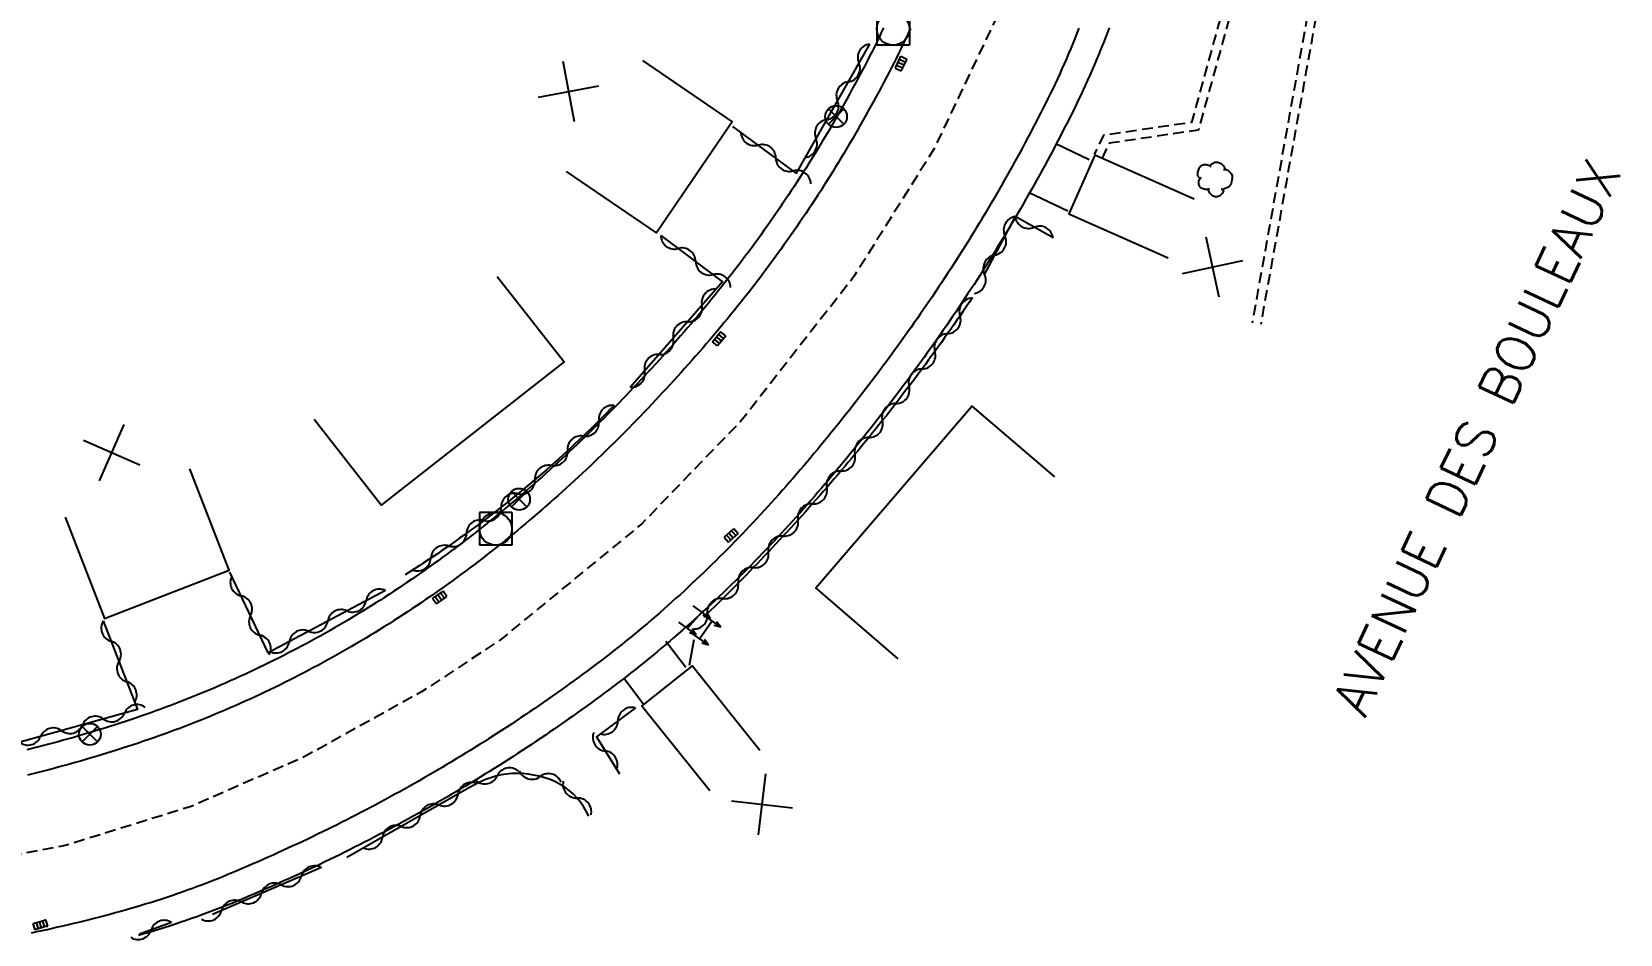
# Model space of a CAD drawing. Header units: millimetres. Extents: x 79000 to 80002, y 144000 to 145000.
# Drawn here: x 79513.6 to 79586.7, y 144406.6 to 144448.1 of the extents above; entities that cross this region are included whole.
import ezdxf
from ezdxf.enums import TextEntityAlignment as Align

# ---------------------------------------------------------------- set-up
doc = ezdxf.new("R2010")
doc.units = ezdxf.units.MM
doc.linetypes.add('DASHED', pattern=[0.75, 0.5, -0.25])
doc.layers.get('0').update_dxf_attribs({"linetype": 'CONTINUOUS'})
for name, color, linetype in [('W0001', 6, 'DASHED'), ('W0008', 7, 'CONTINUOUS'), ('W0017', 7, 'CONTINUOUS'), ('W0100', 7, 'CONTINUOUS'), ('W0105', 7, 'CONTINUOUS'), ('W0112', 1, 'DASHED'), ('W0300', 7, 'CONTINUOUS'), ('W0310', 3, 'CONTINUOUS'), ('W0400', 7, 'CONTINUOUS'), ('W0420', 7, 'CONTINUOUS'), ('W0469', 7, 'CONTINUOUS'), ('W0989', 7, 'CONTINUOUS'), ('W0991', 7, 'CONTINUOUS')]:
    doc.layers.add(name, color=color, linetype=linetype)
doc.styles.get("Standard").update_dxf_attribs({"font": 'romans.shx', "width": 0.85})

# ---------------------------------------------------------------- blocks, each defined once
blk = doc.blocks.new('t310o')
at = {"color": 0, "linetype": 'Continuous'}
for centre, start, end in [((-0.5, 0.375), 216.8699, 323.1304), ((0.5, -0.375), 36.8699, 143.1303)]:
    blk.add_arc(centre, 0.625, start, end, dxfattribs=at)
blk = doc.blocks.new('t991o')
at = {"color": 0, "linetype": 'Continuous'}
for p, q in [((-1, 1), (1, -1)), ((-1, -1), (1, 1))]:
    blk.add_line(p, q, dxfattribs=at)
blk = doc.blocks.new('t105o')
for p, q in [((-0.5, 0), (0.5, 0)), ((0.5, 0), (0.2, 0.1)), ((0.5, 0), (0.2, -0.1))]:
    blk.add_line(p, q)
blk = doc.blocks.new('T400')
for p, q in [((-0.15, 0.3), (0.15, 0.3)), ((-0.15, -0.25), (-0.15, 0.3)), ((-0.15, 0.15), (0.15, 0.15)), ((-0.15, 0), (0.15, 0)), ((0.15, 0.3), (0.15, -0.25)), ((-0.15, -0.15), (0.15, -0.15)), ((-0.15, -0.25), (-0.15, -0.3)), ((-0.15, -0.3), (0.15, -0.3)), ((0.15, -0.3), (0.15, -0.25))]:
    blk.add_line(p, q)
blk = doc.blocks.new('T300')
for p, q in [((-0.286, 0.629), (-0.171, 0.743)), ((-0.171, 0.743), (-0.057, 0.8)), ((-0.057, 0.8), (0.057, 0.8)), ((0.057, 0.8), (0.229, 0.743)), ((0.229, 0.743), (0.343, 0.629)), ((-0.8, 0.514), (-0.857, 0.343)), ((-0.857, 0.343), (-0.857, 0.171)), ((-0.857, 0.171), (-0.743, 0.057)), ((-0.686, 0.629), (-0.8, 0.514)), ((-0.8, -0.057), (-0.743, 0.057)), ((-0.743, 0.057), (-0.686, 0.114)), ((-0.571, 0.686), (-0.686, 0.629)), ((-0.457, 0.686), (-0.571, 0.686)), ((-0.286, 0.629), (-0.457, 0.686)), ((-0.229, 0.571), (-0.286, 0.629)), ((0.343, 0.629), (0.4, 0.514)), ((0.457, 0.457), (0.343, 0.457)), ((0.4, 0.514), (0.4, 0.457)), ((0.571, 0.4), (0.457, 0.457)), ((0.571, 0.4), (0.686, 0.286)), ((0.686, 0.286), (0.743, 0.171)), ((0.743, 0.057), (0.686, -0.171)), ((0.743, 0.171), (0.743, 0.057)), ((-0.8, -0.171), (-0.8, -0.057)), ((-0.8, -0.229), (-0.8, -0.171)), ((-0.743, -0.343), (-0.8, -0.229)), ((-0.686, -0.4), (-0.743, -0.343)), ((-0.514, -0.457), (-0.686, -0.4)), ((-0.4, -0.457), (-0.514, -0.457)), ((-0.4, -0.457), (-0.343, -0.457)), ((-0.343, -0.457), (-0.343, -0.4)), ((-0.343, -0.514), (-0.343, -0.457)), ((-0.286, -0.629), (-0.343, -0.514)), ((-0.171, -0.743), (-0.286, -0.629)), ((0.229, -0.686), (0.171, -0.743)), ((0.286, -0.457), (0.229, -0.457)), ((0.286, -0.629), (0.229, -0.686)), ((0.457, -0.4), (0.286, -0.457)), ((0.343, -0.514), (0.286, -0.629)), ((0.343, -0.514), (0.343, -0.457)), ((0.571, -0.343), (0.457, -0.4)), ((0.629, -0.286), (0.571, -0.343)), ((0.686, -0.171), (0.629, -0.286)), ((-0.057, -0.8), (-0.171, -0.743)), ((0.057, -0.8), (-0.057, -0.8)), ((0.171, -0.743), (0.057, -0.8))]:
    blk.add_line(p, q)
blk = doc.blocks.new('T420')
for p, q in [((0.75, 0.75), (-0.75, 0.75)), ((-0.75, 0.75), (-0.75, -0.75)), ((0.75, 0.75), (0.75, -0.75)), ((0.75, -0.75), (-0.75, -0.75))]:
    blk.add_line(p, q)
blk.add_ellipse((0, 0), major_axis=(-0.53, 0.53), ratio=1, start_param=3.926991, end_param=10.210176)
blk = doc.blocks.new('T469')
at = {"color": 0, "linetype": 'Continuous', "flags": 128}
for points in [[(-0.354, 0.354), (0.354, -0.354)], [(-0.354, -0.354), (0.354, 0.354)]]:
    blk.add_lwpolyline(points, dxfattribs=at)
at = {"color": 0, "linetype": 'Continuous'}
blk.add_circle((0, 0), 0.5, dxfattribs=at)

msp = doc.modelspace()

# ---------------------------------------------------------------- linework, layer by layer
at = {"layer": 'W0001', "flags": 128}
msp.add_lwpolyline([(79487.73, 144672.296), (79488.18, 144668.137), (79489.567, 144661.904), (79491.224, 144656.954), (79494.008, 144650.456), (79497.174, 144643.678), (79514.287, 144607.083), (79522.29, 144589.856), (79538.58, 144554.866), (79548.618, 144532.865), (79552.5, 144523.522), (79556.651, 144511.583), (79560.167, 144498.385), (79561.827, 144488.156), (79562.656, 144478.718), (79562.745, 144470.057), (79562.089, 144463.106), (79560.52, 144456.073), (79558.712, 144450.345), (79555.048, 144442.667), (79551.395, 144436.851), (79546.259, 144430.274), (79541.64, 144425.476), (79535.15, 144420.155), (79531.507, 144417.749), (79526.075, 144414.738), (79520.899, 144412.473), (79515.107, 144410.677), (79506.391, 144409.019), (79497.251, 144408.426), (79466.285, 144406.888), (79415.071, 144405.017), (79390.291, 144403.999), (79341.387, 144401.973), (79331.745, 144403.067)], dxfattribs=at)
at = {"layer": 'W0008', "flags": 128}
for points in [[(79552.763, 144448.299), (79552.659, 144448.08), (79552.555, 144447.862), (79552.449, 144447.645), (79552.341, 144447.428), (79552.233, 144447.211), (79552.123, 144446.995), (79552.009, 144446.774), (79551.894, 144446.554), (79551.779, 144446.334), (79551.663, 144446.114), (79551.546, 144445.895), (79551.429, 144445.677), (79551.31, 144445.459), (79551.191, 144445.241), (79551.071, 144445.025), (79550.951, 144444.808), (79550.829, 144444.592), (79550.707, 144444.377), (79550.585, 144444.162), (79550.461, 144443.948), (79550.336, 144443.734), (79550.211, 144443.521), (79550.085, 144443.308), (79549.959, 144443.096), (79549.831, 144442.885), (79549.703, 144442.674), (79549.574, 144442.463), (79549.444, 144442.253), (79549.313, 144442.044), (79549.182, 144441.835), (79549.05, 144441.627), (79548.917, 144441.419), (79548.783, 144441.211), (79548.649, 144441.005), (79548.513, 144440.799), (79548.377, 144440.593), (79548.24, 144440.388), (79548.102, 144440.183), (79547.964, 144439.979), (79547.824, 144439.776), (79547.684, 144439.573), (79547.543, 144439.371), (79547.401, 144439.169), (79547.259, 144438.968), (79547.115, 144438.767), (79546.971, 144438.567), (79546.826, 144438.368), (79546.68, 144438.169), (79546.533, 144437.97), (79546.386, 144437.772), (79546.237, 144437.575), (79546.088, 144437.378), (79545.938, 144437.182), (79545.787, 144436.987), (79545.635, 144436.792), (79545.483, 144436.597), (79545.329, 144436.404), (79545.175, 144436.21), (79545.02, 144436.018), (79544.864, 144435.826), (79544.707, 144435.634), (79544.549, 144435.443), (79544.39, 144435.253), (79544.231, 144435.063), (79544.071, 144434.874), (79543.909, 144434.685), (79543.748, 144434.497), (79543.585, 144434.31), (79543.423, 144434.123), (79543.259, 144433.936), (79543.096, 144433.751), (79542.931, 144433.565), (79542.767, 144433.381), (79542.602, 144433.197), (79542.436, 144433.013), (79542.27, 144432.83), (79542.103, 144432.648), (79541.936, 144432.466), (79541.768, 144432.285), (79541.6, 144432.104), (79541.431, 144431.924), (79541.262, 144431.745), (79541.093, 144431.566), (79540.922, 144431.388), (79540.752, 144431.211), (79540.58, 144431.034), (79540.409, 144430.857), (79540.236, 144430.682), (79540.063, 144430.507), (79539.89, 144430.332), (79539.716, 144430.159), (79539.541, 144429.986), (79539.366, 144429.813), (79539.191, 144429.641), (79539.014, 144429.47), (79538.838, 144429.3), (79538.66, 144429.13), (79538.482, 144428.961), (79538.304, 144428.792), (79538.125, 144428.625), (79537.945, 144428.457), (79537.765, 144428.291), (79537.584, 144428.125), (79537.402, 144427.96), (79537.22, 144427.796), (79537.038, 144427.632), (79536.854, 144427.469), (79536.671, 144427.307), (79536.486, 144427.146), (79536.301, 144426.985), (79536.115, 144426.825), (79535.929, 144426.665), (79535.742, 144426.507), (79535.554, 144426.349), (79535.366, 144426.192), (79535.177, 144426.035), (79534.987, 144425.88), (79534.797, 144425.725), (79534.606, 144425.57), (79534.415, 144425.417), (79534.222, 144425.264), (79534.03, 144425.112), (79533.836, 144424.961), (79533.642, 144424.811), (79533.447, 144424.661), (79533.251, 144424.512), (79533.055, 144424.364), (79532.858, 144424.217), (79532.66, 144424.071), (79532.462, 144423.925), (79532.263, 144423.78), (79532.063, 144423.636), (79531.863, 144423.493), (79531.662, 144423.35), (79531.46, 144423.209), (79531.257, 144423.068), (79531.054, 144422.928), (79530.849, 144422.788), (79530.644, 144422.65), (79530.438, 144422.512), (79530.232, 144422.376), (79530.026, 144422.24), (79529.818, 144422.106), (79529.611, 144421.972), (79529.403, 144421.84), (79529.194, 144421.708), (79528.985, 144421.578), (79528.776, 144421.449), (79528.565, 144421.32), (79528.355, 144421.193), (79528.144, 144421.067), (79527.932, 144420.942), (79527.72, 144420.818), (79527.508, 144420.694), (79527.295, 144420.572), (79527.081, 144420.451), (79526.867, 144420.331), (79526.652, 144420.212), (79526.437, 144420.094), (79526.222, 144419.977), (79526.006, 144419.861), (79525.789, 144419.746), (79525.572, 144419.632), (79525.354, 144419.52), (79525.136, 144419.408), (79524.918, 144419.297), (79524.698, 144419.188), (79524.479, 144419.079), (79524.259, 144418.971), (79524.038, 144418.865), (79523.817, 144418.759), (79523.595, 144418.655), (79523.373, 144418.551), (79523.15, 144418.449), (79522.927, 144418.348), (79522.703, 144418.248), (79522.479, 144418.148), (79522.254, 144418.05), (79522.028, 144417.953), (79521.803, 144417.857), (79521.576, 144417.762), (79521.349, 144417.668), (79521.122, 144417.575), (79520.894, 144417.484), (79520.665, 144417.393), (79520.436, 144417.303), (79520.207, 144417.214), (79519.977, 144417.127), (79519.746, 144417.04), (79519.515, 144416.955), (79519.283, 144416.871), (79519.051, 144416.787), (79518.818, 144416.705), (79518.585, 144416.624), (79518.351, 144416.544), (79518.117, 144416.465), (79517.882, 144416.387), (79517.645, 144416.309), (79517.407, 144416.233), (79517.169, 144416.157), (79516.931, 144416.082), (79516.693, 144416.008), (79516.455, 144415.935), (79516.216, 144415.863), (79515.978, 144415.793), (79515.739, 144415.723), (79515.5, 144415.654), (79515.261, 144415.585), (79515.022, 144415.518), (79514.782, 144415.452), (79514.543, 144415.387), (79514.303, 144415.323), (79514.063, 144415.26), (79513.823, 144415.197), (79513.583, 144415.136), (79513.342, 144415.076)], [(79553.997, 144448.267), (79553.893, 144448.042), (79553.788, 144447.817), (79553.682, 144447.593), (79553.575, 144447.369), (79553.466, 144447.145), (79553.355, 144446.922), (79553.244, 144446.7), (79553.131, 144446.478), (79553.015, 144446.254), (79552.899, 144446.029), (79552.781, 144445.806), (79552.664, 144445.583), (79552.545, 144445.36), (79552.425, 144445.138), (79552.305, 144444.916), (79552.184, 144444.695), (79552.062, 144444.475), (79551.939, 144444.255), (79551.816, 144444.035), (79551.692, 144443.816), (79551.567, 144443.598), (79551.441, 144443.38), (79551.315, 144443.163), (79551.187, 144442.946), (79551.059, 144442.729), (79550.93, 144442.514), (79550.8, 144442.298), (79550.67, 144442.084), (79550.539, 144441.869), (79550.407, 144441.656), (79550.274, 144441.442), (79550.14, 144441.23), (79550.005, 144441.018), (79549.87, 144440.806), (79549.734, 144440.595), (79549.597, 144440.385), (79549.459, 144440.175), (79549.32, 144439.966), (79549.181, 144439.757), (79549.041, 144439.549), (79548.9, 144439.341), (79548.758, 144439.134), (79548.615, 144438.927), (79548.471, 144438.721), (79548.327, 144438.516), (79548.182, 144438.311), (79548.036, 144438.106), (79547.889, 144437.903), (79547.741, 144437.699), (79547.592, 144437.497), (79547.443, 144437.295), (79547.292, 144437.093), (79547.141, 144436.892), (79546.989, 144436.692), (79546.836, 144436.492), (79546.682, 144436.293), (79546.528, 144436.094), (79546.372, 144435.896), (79546.216, 144435.699), (79546.059, 144435.502), (79545.901, 144435.305), (79545.742, 144435.11), (79545.582, 144434.914), (79545.421, 144434.72), (79545.259, 144434.526), (79545.097, 144434.332), (79544.933, 144434.14), (79544.769, 144433.947), (79544.605, 144433.757), (79544.441, 144433.567), (79544.276, 144433.378), (79544.11, 144433.189), (79543.944, 144433), (79543.778, 144432.813), (79543.611, 144432.625), (79543.444, 144432.439), (79543.276, 144432.253), (79543.107, 144432.067), (79542.938, 144431.882), (79542.769, 144431.698), (79542.599, 144431.514), (79542.428, 144431.331), (79542.257, 144431.148), (79542.085, 144430.966), (79541.913, 144430.785), (79541.74, 144430.604), (79541.567, 144430.424), (79541.393, 144430.244), (79541.219, 144430.065), (79541.044, 144429.887), (79540.868, 144429.709), (79540.692, 144429.532), (79540.515, 144429.356), (79540.338, 144429.18), (79540.16, 144429.005), (79539.981, 144428.83), (79539.802, 144428.656), (79539.623, 144428.483), (79539.442, 144428.31), (79539.261, 144428.138), (79539.08, 144427.967), (79538.898, 144427.796), (79538.715, 144427.626), (79538.532, 144427.457), (79538.348, 144427.289), (79538.163, 144427.121), (79537.978, 144426.954), (79537.792, 144426.787), (79537.606, 144426.621), (79537.418, 144426.456), (79537.231, 144426.292), (79537.042, 144426.128), (79536.853, 144425.965), (79536.663, 144425.803), (79536.473, 144425.641), (79536.282, 144425.481), (79536.09, 144425.32), (79535.898, 144425.161), (79535.705, 144425.003), (79535.511, 144424.845), (79535.316, 144424.688), (79535.121, 144424.531), (79534.925, 144424.376), (79534.729, 144424.221), (79534.531, 144424.067), (79534.334, 144423.914), (79534.135, 144423.761), (79533.935, 144423.609), (79533.735, 144423.458), (79533.535, 144423.308), (79533.333, 144423.159), (79533.131, 144423.01), (79532.928, 144422.863), (79532.724, 144422.716), (79532.52, 144422.57), (79532.314, 144422.424), (79532.108, 144422.28), (79531.902, 144422.136), (79531.694, 144421.993), (79531.485, 144421.851), (79531.276, 144421.709), (79531.066, 144421.569), (79530.856, 144421.43), (79530.645, 144421.291), (79530.433, 144421.154), (79530.221, 144421.018), (79530.009, 144420.883), (79529.796, 144420.749), (79529.582, 144420.615), (79529.368, 144420.483), (79529.154, 144420.352), (79528.939, 144420.222), (79528.723, 144420.093), (79528.507, 144419.965), (79528.29, 144419.839), (79528.073, 144419.713), (79527.856, 144419.588), (79527.637, 144419.464), (79527.419, 144419.342), (79527.2, 144419.22), (79526.98, 144419.1), (79526.76, 144418.98), (79526.539, 144418.862), (79526.317, 144418.744), (79526.096, 144418.628), (79525.873, 144418.513), (79525.65, 144418.398), (79525.427, 144418.285), (79525.203, 144418.173), (79524.979, 144418.062), (79524.754, 144417.952), (79524.528, 144417.843), (79524.302, 144417.736), (79524.075, 144417.629), (79523.848, 144417.523), (79523.621, 144417.418), (79523.392, 144417.315), (79523.164, 144417.213), (79522.934, 144417.111), (79522.705, 144417.011), (79522.474, 144416.912), (79522.243, 144416.813), (79522.012, 144416.716), (79521.78, 144416.62), (79521.548, 144416.525), (79521.315, 144416.432), (79521.081, 144416.339), (79520.847, 144416.247), (79520.612, 144416.157), (79520.377, 144416.067), (79520.141, 144415.979), (79519.905, 144415.891), (79519.668, 144415.805), (79519.431, 144415.72), (79519.193, 144415.636), (79518.955, 144415.553), (79518.716, 144415.471), (79518.476, 144415.39), (79518.236, 144415.311), (79517.995, 144415.232), (79517.753, 144415.154), (79517.511, 144415.077), (79517.269, 144415.001), (79517.027, 144414.925), (79516.784, 144414.851), (79516.541, 144414.778), (79516.299, 144414.706), (79516.056, 144414.635), (79515.812, 144414.564), (79515.569, 144414.495), (79515.325, 144414.427), (79515.082, 144414.36), (79514.838, 144414.293), (79514.594, 144414.228), (79514.35, 144414.164), (79514.105, 144414.1), (79513.861, 144414.038), (79513.616, 144413.976), (79513.371, 144413.916)], [(79561.752, 144448.283), (79561.66, 144448.048), (79561.566, 144447.814), (79561.471, 144447.58), (79561.375, 144447.346), (79561.277, 144447.114), (79561.177, 144446.881), (79561.076, 144446.649), (79560.973, 144446.418), (79560.869, 144446.187), (79560.763, 144445.957), (79560.655, 144445.728), (79560.546, 144445.499), (79560.435, 144445.271), (79560.323, 144445.044), (79560.211, 144444.819), (79560.098, 144444.593), (79559.984, 144444.369), (79559.869, 144444.144), (79559.754, 144443.92), (79559.638, 144443.697), (79559.522, 144443.474), (79559.404, 144443.251), (79559.286, 144443.029), (79559.167, 144442.808), (79559.048, 144442.586), (79558.928, 144442.366), (79558.807, 144442.145), (79558.685, 144441.926), (79558.563, 144441.706), (79558.44, 144441.487), (79558.317, 144441.269), (79558.193, 144441.051), (79558.068, 144440.833), (79557.942, 144440.616), (79557.816, 144440.399), (79557.689, 144440.183), (79557.561, 144439.967), (79557.433, 144439.751), (79557.304, 144439.536), (79557.174, 144439.322), (79557.044, 144439.108), (79556.913, 144438.894), (79556.782, 144438.681), (79556.649, 144438.468), (79556.516, 144438.255), (79556.383, 144438.043), (79556.249, 144437.832), (79556.114, 144437.62), (79555.978, 144437.41), (79555.842, 144437.199), (79555.705, 144436.989), (79555.568, 144436.78), (79555.43, 144436.571), (79555.291, 144436.362), (79555.152, 144436.154), (79555.012, 144435.946), (79554.872, 144435.738), (79554.73, 144435.531), (79554.589, 144435.324), (79554.446, 144435.118), (79554.303, 144434.912), (79554.159, 144434.707), (79554.015, 144434.502), (79553.87, 144434.297), (79553.725, 144434.093), (79553.579, 144433.889), (79553.432, 144433.685), (79553.285, 144433.482), (79553.137, 144433.279), (79552.988, 144433.077), (79552.839, 144432.875), (79552.689, 144432.673), (79552.539, 144432.472), (79552.388, 144432.271), (79552.237, 144432.071), (79552.085, 144431.871), (79551.932, 144431.671), (79551.779, 144431.472), (79551.625, 144431.273), (79551.471, 144431.075), (79551.316, 144430.876), (79551.16, 144430.679), (79551.004, 144430.481), (79550.847, 144430.284), (79550.69, 144430.087), (79550.532, 144429.891), (79550.374, 144429.695), (79550.215, 144429.5), (79550.056, 144429.305), (79549.897, 144429.112), (79549.738, 144428.919), (79549.578, 144428.727), (79549.417, 144428.535), (79549.256, 144428.343), (79549.094, 144428.153), (79548.931, 144427.962), (79548.768, 144427.773), (79548.605, 144427.584), (79548.441, 144427.395), (79548.276, 144427.208), (79548.111, 144427.02), (79547.945, 144426.834), (79547.778, 144426.648), (79547.611, 144426.462), (79547.443, 144426.278), (79547.275, 144426.094), (79547.106, 144425.91), (79546.936, 144425.727), (79546.766, 144425.545), (79546.595, 144425.364), (79546.423, 144425.183), (79546.251, 144425.003), (79546.078, 144424.823), (79545.904, 144424.645), (79545.73, 144424.467), (79545.555, 144424.289), (79545.379, 144424.113), (79545.203, 144423.937), (79545.025, 144423.762), (79544.848, 144423.587), (79544.669, 144423.413), (79544.49, 144423.24), (79544.309, 144423.068), (79544.129, 144422.897), (79543.947, 144422.726), (79543.765, 144422.556), (79543.582, 144422.387), (79543.398, 144422.218), (79543.213, 144422.051), (79543.028, 144421.884), (79542.841, 144421.718), (79542.654, 144421.553), (79542.466, 144421.388), (79542.278, 144421.225), (79542.088, 144421.062), (79541.898, 144420.9), (79541.707, 144420.739), (79541.515, 144420.579), (79541.322, 144420.42), (79541.128, 144420.261), (79540.934, 144420.104), (79540.739, 144419.947), (79540.542, 144419.791), (79540.345, 144419.636), (79540.147, 144419.482), (79539.948, 144419.329), (79539.749, 144419.176), (79539.547, 144419.024), (79539.345, 144418.873), (79539.143, 144418.722), (79538.941, 144418.572), (79538.737, 144418.423), (79538.534, 144418.274), (79538.33, 144418.126), (79538.126, 144417.979), (79537.921, 144417.832), (79537.716, 144417.687), (79537.511, 144417.542), (79537.305, 144417.397), (79537.098, 144417.254), (79536.892, 144417.111), (79536.685, 144416.969), (79536.477, 144416.827), (79536.269, 144416.686), (79536.061, 144416.546), (79535.852, 144416.407), (79535.643, 144416.268), (79535.433, 144416.13), (79535.223, 144415.993), (79535.013, 144415.857), (79534.802, 144415.721), (79534.591, 144415.586), (79534.38, 144415.451), (79534.168, 144415.318), (79533.955, 144415.185), (79533.742, 144415.053), (79533.529, 144414.921), (79533.316, 144414.79), (79533.102, 144414.66), (79532.887, 144414.531), (79532.672, 144414.402), (79532.457, 144414.274), (79532.242, 144414.147), (79532.025, 144414.02), (79531.809, 144413.894), (79531.592, 144413.769), (79531.375, 144413.644), (79531.157, 144413.521), (79530.939, 144413.398), (79530.721, 144413.275), (79530.502, 144413.154), (79530.283, 144413.033), (79530.063, 144412.912), (79529.843, 144412.793), (79529.623, 144412.674), (79529.402, 144412.556), (79529.18, 144412.439), (79528.959, 144412.322), (79528.737, 144412.206), (79528.514, 144412.09), (79528.291, 144411.976), (79528.068, 144411.862), (79527.844, 144411.749), (79527.62, 144411.636), (79527.396, 144411.524), (79527.171, 144411.413), (79526.946, 144411.303), (79526.72, 144411.193), (79526.494, 144411.084), (79526.268, 144410.976), (79526.041, 144410.868), (79525.813, 144410.761), (79525.586, 144410.655), (79525.358, 144410.55), (79525.129, 144410.445), (79524.9, 144410.341), (79524.671, 144410.237), (79524.441, 144410.135), (79524.211, 144410.032), (79523.981, 144409.931), (79523.75, 144409.831), (79523.519, 144409.731), (79523.287, 144409.631), (79523.055, 144409.533), (79522.823, 144409.435), (79522.59, 144409.338), (79522.357, 144409.241), (79522.125, 144409.147), (79521.893, 144409.054), (79521.66, 144408.963), (79521.428, 144408.874), (79521.194, 144408.786), (79520.96, 144408.7), (79520.726, 144408.615), (79520.492, 144408.531), (79520.257, 144408.45), (79520.021, 144408.369), (79519.786, 144408.29), (79519.55, 144408.213), (79519.313, 144408.137), (79519.076, 144408.062), (79518.839, 144407.989), (79518.601, 144407.916), (79518.364, 144407.845), (79518.125, 144407.776), (79517.887, 144407.707), (79517.648, 144407.64), (79517.409, 144407.574), (79517.169, 144407.509), (79516.93, 144407.445), (79516.69, 144407.382), (79516.449, 144407.32), (79516.209, 144407.259), (79515.968, 144407.199), (79515.727, 144407.14), (79515.486, 144407.082), (79515.244, 144407.025), (79515.002, 144406.969), (79514.76, 144406.913), (79514.518, 144406.859), (79514.275, 144406.805), (79514.033, 144406.752), (79513.79, 144406.699), (79513.547, 144406.648)], [(79563.14, 144448.3), (79563.048, 144448.057), (79562.955, 144447.815), (79562.86, 144447.573), (79562.763, 144447.331), (79562.666, 144447.09), (79562.566, 144446.85), (79562.465, 144446.609), (79562.362, 144446.369), (79562.257, 144446.129), (79562.151, 144445.89), (79562.043, 144445.652), (79561.934, 144445.413), (79561.822, 144445.175), (79561.709, 144444.938), (79561.594, 144444.702), (79561.48, 144444.471), (79561.365, 144444.242), (79561.25, 144444.012), (79561.135, 144443.784), (79561.018, 144443.555), (79560.901, 144443.328), (79560.783, 144443.1), (79560.664, 144442.874), (79560.545, 144442.647), (79560.425, 144442.422), (79560.304, 144442.196), (79560.183, 144441.971), (79560.061, 144441.747), (79559.938, 144441.523), (79559.814, 144441.299), (79559.69, 144441.076), (79559.565, 144440.854), (79559.439, 144440.632), (79559.313, 144440.41), (79559.186, 144440.189), (79559.058, 144439.968), (79558.93, 144439.748), (79558.801, 144439.528), (79558.671, 144439.308), (79558.541, 144439.089), (79558.41, 144438.871), (79558.278, 144438.653), (79558.146, 144438.435), (79558.013, 144438.218), (79557.879, 144438.001), (79557.745, 144437.785), (79557.61, 144437.569), (79557.474, 144437.354), (79557.338, 144437.139), (79557.201, 144436.924), (79557.063, 144436.71), (79556.925, 144436.496), (79556.786, 144436.283), (79556.646, 144436.07), (79556.506, 144435.858), (79556.365, 144435.646), (79556.224, 144435.434), (79556.082, 144435.223), (79555.939, 144435.013), (79555.796, 144434.802), (79555.652, 144434.593), (79555.507, 144434.383), (79555.362, 144434.174), (79555.216, 144433.966), (79555.07, 144433.757), (79554.923, 144433.55), (79554.775, 144433.342), (79554.627, 144433.135), (79554.478, 144432.929), (79554.328, 144432.723), (79554.178, 144432.517), (79554.028, 144432.312), (79553.876, 144432.107), (79553.725, 144431.902), (79553.572, 144431.698), (79553.419, 144431.495), (79553.265, 144431.291), (79553.111, 144431.088), (79552.956, 144430.886), (79552.801, 144430.684), (79552.645, 144430.482), (79552.488, 144430.281), (79552.331, 144430.08), (79552.174, 144429.879), (79552.015, 144429.679), (79551.857, 144429.479), (79551.697, 144429.28), (79551.537, 144429.081), (79551.377, 144428.882), (79551.216, 144428.684), (79551.055, 144428.487), (79550.893, 144428.291), (79550.731, 144428.095), (79550.568, 144427.899), (79550.405, 144427.704), (79550.241, 144427.51), (79550.077, 144427.316), (79549.912, 144427.123), (79549.746, 144426.93), (79549.58, 144426.738), (79549.413, 144426.546), (79549.245, 144426.355), (79549.077, 144426.164), (79548.908, 144425.974), (79548.738, 144425.785), (79548.568, 144425.596), (79548.397, 144425.408), (79548.226, 144425.221), (79548.053, 144425.034), (79547.881, 144424.847), (79547.707, 144424.662), (79547.533, 144424.477), (79547.358, 144424.292), (79547.182, 144424.109), (79547.005, 144423.926), (79546.828, 144423.743), (79546.65, 144423.562), (79546.472, 144423.381), (79546.292, 144423.2), (79546.112, 144423.021), (79545.931, 144422.842), (79545.749, 144422.664), (79545.567, 144422.486), (79545.384, 144422.309), (79545.2, 144422.133), (79545.015, 144421.958), (79544.829, 144421.784), (79544.643, 144421.61), (79544.455, 144421.437), (79544.267, 144421.265), (79544.078, 144421.093), (79543.889, 144420.922), (79543.698, 144420.753), (79543.506, 144420.583), (79543.314, 144420.415), (79543.121, 144420.248), (79542.927, 144420.081), (79542.732, 144419.915), (79542.536, 144419.75), (79542.34, 144419.586), (79542.142, 144419.423), (79541.944, 144419.26), (79541.744, 144419.099), (79541.544, 144418.938), (79541.343, 144418.778), (79541.14, 144418.619), (79540.937, 144418.461), (79540.733, 144418.304), (79540.529, 144418.148), (79540.324, 144417.993), (79540.119, 144417.839), (79539.913, 144417.686), (79539.707, 144417.533), (79539.501, 144417.382), (79539.294, 144417.231), (79539.086, 144417.08), (79538.879, 144416.931), (79538.671, 144416.782), (79538.462, 144416.633), (79538.253, 144416.486), (79538.044, 144416.339), (79537.834, 144416.193), (79537.624, 144416.048), (79537.414, 144415.903), (79537.203, 144415.759), (79536.991, 144415.616), (79536.779, 144415.474), (79536.567, 144415.332), (79536.354, 144415.191), (79536.141, 144415.051), (79535.928, 144414.912), (79535.714, 144414.773), (79535.5, 144414.635), (79535.285, 144414.497), (79535.07, 144414.361), (79534.854, 144414.225), (79534.638, 144414.09), (79534.422, 144413.955), (79534.205, 144413.821), (79533.988, 144413.688), (79533.77, 144413.556), (79533.552, 144413.424), (79533.334, 144413.294), (79533.115, 144413.163), (79532.896, 144413.034), (79532.676, 144412.905), (79532.456, 144412.777), (79532.236, 144412.65), (79532.015, 144412.523), (79531.794, 144412.398), (79531.572, 144412.273), (79531.35, 144412.148), (79531.127, 144412.024), (79530.904, 144411.901), (79530.681, 144411.779), (79530.457, 144411.658), (79530.233, 144411.537), (79530.009, 144411.417), (79529.784, 144411.297), (79529.558, 144411.179), (79529.333, 144411.061), (79529.106, 144410.944), (79528.88, 144410.827), (79528.653, 144410.711), (79528.426, 144410.596), (79528.198, 144410.482), (79527.97, 144410.368), (79527.741, 144410.255), (79527.512, 144410.143), (79527.283, 144410.031), (79527.053, 144409.921), (79526.823, 144409.81), (79526.592, 144409.701), (79526.361, 144409.592), (79526.13, 144409.484), (79525.898, 144409.377), (79525.666, 144409.271), (79525.433, 144409.165), (79525.2, 144409.06), (79524.967, 144408.955), (79524.733, 144408.852), (79524.499, 144408.749), (79524.264, 144408.646), (79524.029, 144408.545), (79523.794, 144408.444), (79523.558, 144408.344), (79523.322, 144408.244), (79523.085, 144408.146), (79522.847, 144408.047), (79522.608, 144407.95), (79522.368, 144407.854), (79522.127, 144407.76), (79521.886, 144407.667), (79521.645, 144407.576), (79521.404, 144407.487), (79521.162, 144407.4), (79520.92, 144407.314), (79520.677, 144407.229), (79520.435, 144407.147), (79520.192, 144407.065), (79519.949, 144406.985), (79519.705, 144406.907), (79519.462, 144406.83), (79519.218, 144406.755), (79518.974, 144406.68), (79518.729, 144406.608), (79518.485, 144406.536)], [(79543.664, 144418.869), (79542.739, 144420.064)], [(79540.864, 144418.325), (79541.713, 144417.18)]]:
    msp.add_lwpolyline(points, dxfattribs=at)
at = {"layer": 'W0017', "flags": 128}
for points in [[(79562.219, 144442.232), (79560.727, 144442.942)], [(79561.237, 144439.867), (79559.46, 144440.714)]]:
    msp.add_lwpolyline(points, dxfattribs=at)
at = {"layer": 'W0100', "flags": 128}
for points in [[(79541.675, 144446.793), (79545.802, 144443.971), (79542.31, 144438.863), (79538.182, 144441.685)], [(79567.056, 144440.423), (79562.484, 144442.447), (79561.29, 144439.749), (79565.862, 144437.725)], [(79534.986, 144436.865), (79538.067, 144432.927), (79529.647, 144426.338), (79526.565, 144430.275)], [(79553.435, 144419.269), (79549.641, 144422.526), (79556.828, 144430.899), (79560.622, 144427.642)], [(79515.11, 144425.779), (79516.924, 144421.12), (79522.655, 144423.351), (79520.841, 144428.01)], [(79544.371, 144421.39), (79543.734, 144420.664)], [(79544.301, 144420.183), (79544.863, 144421.004)], [(79547.075, 144415.047), (79543.95, 144418.95), (79541.644, 144417.104), (79544.769, 144413.201)]]:
    msp.add_lwpolyline(points, dxfattribs=at)
at = {"layer": 'W0112', "flags": 128}
for points in [[(79569.281, 144465.124), (79569.226, 144464.448), (79572.173, 144462.954), (79566.935, 144443.95), (79562.879, 144443.355), (79562.454, 144442.485)], [(79569.68, 144465.092), (79569.646, 144464.683), (79572.646, 144463.163), (79567.251, 144443.592), (79563.146, 144442.99), (79562.814, 144442.31)], [(79575.04, 144464.35), (79569.724, 144434.73)], [(79575.433, 144464.279), (79570.118, 144434.659)]]:
    msp.add_lwpolyline(points, dxfattribs=at)
at = {"layer": 'W0310', "flags": 128}
for points in [[(79552.123, 144447.551), (79548.748, 144441.614), (79545.835, 144443.767)], [(79560.561, 144438.635), (79558.816, 144439.612), (79557.382, 144436.914)], [(79542.517, 144438.745), (79545.36, 144436.619), (79541.106, 144431.754)], [(79556.844, 144435.875), (79556.704, 144435.668), (79556.564, 144435.462), (79556.423, 144435.256), (79556.282, 144435.05), (79556.14, 144434.845), (79555.997, 144434.64), (79555.854, 144434.436), (79555.711, 144434.232), (79555.567, 144434.029), (79555.422, 144433.826), (79555.277, 144433.623), (79555.131, 144433.421), (79554.984, 144433.219), (79554.837, 144433.018), (79554.69, 144432.817), (79554.542, 144432.617), (79554.393, 144432.417), (79554.244, 144432.217), (79554.094, 144432.018), (79553.944, 144431.819), (79553.793, 144431.621), (79553.642, 144431.423), (79553.49, 144431.225), (79553.337, 144431.028), (79553.184, 144430.831), (79553.03, 144430.635), (79552.876, 144430.439), (79552.721, 144430.244), (79552.566, 144430.049), (79552.41, 144429.854), (79552.254, 144429.66), (79552.097, 144429.466), (79551.939, 144429.273), (79551.781, 144429.08), (79551.622, 144428.888), (79551.463, 144428.695), (79551.303, 144428.504), (79551.142, 144428.311), (79550.98, 144428.119), (79550.817, 144427.927), (79550.654, 144427.736), (79550.491, 144427.545), (79550.327, 144427.355), (79550.162, 144427.165), (79549.997, 144426.976), (79549.832, 144426.787), (79549.666, 144426.598), (79549.5, 144426.41), (79549.333, 144426.223), (79549.165, 144426.036), (79548.998, 144425.849), (79548.829, 144425.663), (79548.66, 144425.477), (79548.491, 144425.292), (79548.321, 144425.107), (79548.151, 144424.922), (79547.98, 144424.738), (79547.809, 144424.555), (79547.637, 144424.372), (79547.465, 144424.189), (79547.292, 144424.007), (79547.119, 144423.826), (79546.945, 144423.644), (79546.771, 144423.464), (79546.596, 144423.283), (79546.421, 144423.103), (79546.245, 144422.924), (79546.069, 144422.745), (79545.892, 144422.567), (79545.715, 144422.389), (79545.538, 144422.211), (79545.359, 144422.034), (79545.181, 144421.857), (79545.002, 144421.681), (79544.822, 144421.505), (79544.642, 144421.33)], [(79540.366, 144430.93), (79540.189, 144430.749), (79540.012, 144430.568), (79539.834, 144430.388), (79539.655, 144430.209), (79539.475, 144430.031), (79539.294, 144429.854), (79539.112, 144429.678), (79538.93, 144429.502), (79538.747, 144429.328), (79538.562, 144429.155), (79538.377, 144428.982), (79538.192, 144428.811), (79538.005, 144428.64), (79537.817, 144428.47), (79537.629, 144428.302), (79537.439, 144428.134), (79537.249, 144427.967), (79537.058, 144427.801), (79536.866, 144427.636), (79536.674, 144427.472), (79536.48, 144427.309), (79536.286, 144427.147), (79536.09, 144426.986), (79535.894, 144426.825), (79535.697, 144426.666), (79535.499, 144426.507), (79535.3, 144426.349), (79535.101, 144426.193), (79534.9, 144426.037), (79534.7, 144425.882), (79534.498, 144425.728), (79534.296, 144425.576), (79534.093, 144425.424), (79533.889, 144425.273), (79533.685, 144425.123), (79533.479, 144424.975), (79533.274, 144424.827), (79533.067, 144424.68), (79532.86, 144424.534), (79532.652, 144424.389), (79532.443, 144424.246), (79532.234, 144424.103), (79532.023, 144423.961), (79531.813, 144423.82), (79531.601, 144423.68), (79531.389, 144423.541), (79531.176, 144423.403), (79530.962, 144423.267), (79530.748, 144423.131)], [(79529.84, 144422.416), (79524.454, 144419.546), (79522.689, 144423.253)], [(79516.862, 144421.008), (79518.441, 144416.935), (79512.027, 144415.149)], [(79544.035, 144420.136), (79543.815, 144418.961)], [(79541.344, 144417.005), (79539.549, 144415.678), (79540.609, 144413.974)], [(79539.204, 144412.021), (79539.086, 144412.258), (79538.954, 144412.479), (79538.809, 144412.686), (79538.651, 144412.877), (79538.48, 144413.054), (79538.295, 144413.215), (79538.097, 144413.361), (79537.887, 144413.492), (79537.663, 144413.608), (79537.425, 144413.709), (79537.175, 144413.795), (79536.917, 144413.866), (79536.662, 144413.921), (79536.408, 144413.961), (79536.156, 144413.985), (79535.906, 144413.993), (79535.659, 144413.985), (79535.413, 144413.962), (79535.169, 144413.923), (79534.927, 144413.868), (79534.688, 144413.798), (79534.45, 144413.712), (79534.214, 144413.61), (79533.98, 144413.492), (79533.749, 144413.359), (79528.066, 144410.123)], [(79526.895, 144409.659), (79521.883, 144407.504)], [(79520.005, 144407.136), (79518.53, 144406.602)]]:
    msp.add_lwpolyline(points, dxfattribs=at)

# ---------------------------------------------------------------- block references
at = {"layer": 'W0105', "rotation": 324.9676775680713}
for p in [(79544.393, 144421.416), (79544.863, 144421.004), (79543.734, 144420.664), (79544.301, 144420.183)]:
    msp.add_blockref('t105o', p, dxfattribs=at)
at = {"layer": 'W0300'}
msp.add_blockref('T300', (79568.067, 144441.317), dxfattribs=at)
at = {"layer": 'W0310'}
for p, rotation in [((79551.629, 144446.682), 240.3841053845485), ((79550.641, 144444.943), 240.3841053845485), ((79549.652, 144443.204), 240.3841053845485), ((79547.003, 144442.904), 143.5326161486587), ((79548.611, 144441.715), 143.5326161486587), ((79558.347, 144438.73), 242.0217425994155), ((79559.689, 144439.123), 150.7531888044467), ((79543.318, 144438.146), 323.2172308105199), ((79557.409, 144436.964), 242.0217425994155), ((79544.92, 144436.949), 323.2172308105199), ((79544.406, 144435.528), 228.8336711872068), ((79556.281, 144435.048), 235.3168817684585), ((79543.09, 144434.022), 228.8336711872068), ((79555.126, 144433.415), 234.0315772115141), ((79541.773, 144432.517), 228.8336711872068), ((79553.936, 144431.808), 232.7453010778594), ((79539.664, 144430.218), 224.9937159623609), ((79552.709, 144430.229), 231.4593489626213), ((79538.219, 144428.836), 222.6988990245164), ((79551.447, 144428.677), 230.1750145212641), ((79536.72, 144427.511), 220.4036217895882), ((79550.152, 144427.153), 228.9527449822004), ((79535.17, 144426.247), 218.1532388172858), ((79548.824, 144425.657), 227.7329414739804), ((79533.574, 144425.043), 215.9503455841168), ((79547.465, 144424.19), 226.6651216885941), ((79531.933, 144423.9), 213.7466377888337), ((79546.076, 144422.752), 225.4451885480959), ((79523.208, 144422.162), 115.4708493905105), ((79528.957, 144421.946), 208.0534633200211), ((79544.656, 144421.343), 224.2267747463312), ((79524.068, 144420.356), 115.4708493905105), ((79527.192, 144421.005), 208.0534633200211), ((79517.223, 144420.076), 291.1891787338423), ((79525.427, 144420.065), 208.0534633200211), ((79517.946, 144418.211), 291.1891787338423), ((79517.832, 144416.766), 195.5627188978448), ((79540.539, 144416.411), 216.4767043124575), ((79513.979, 144415.693), 195.5627188978448), ((79515.906, 144416.229), 195.5627188978448), ((79539.954, 144415.026), 301.900146728135), ((79534.986, 144413.881), 192.7525528748978), ((79536.965, 144413.853), 164.5977240307271), ((79533.183, 144413.037), 209.6558141444007), ((79538.666, 144412.86), 129.5648710619734), ((79531.445, 144412.047), 209.6558141444007), ((79529.707, 144411.058), 209.6558141444007), ((79525.976, 144409.264), 203.2742522491303), ((79524.139, 144408.474), 203.2742522491303), ((79522.302, 144407.684), 203.2742522491303), ((79519.065, 144406.795), 199.8907979345525)]:
    msp.add_blockref('t310o', p, dxfattribs=dict(at, rotation=rotation))
at = {"layer": 'W0400'}
for p, rotation in [((79553.568, 144446.656), 334.5863165367884), ((79545.194, 144433.992), 140.6308132695395), ((79545.75, 144424.95), 311.4278504666476), ((79532.335, 144422.089), 125.3087194443728), ((79513.974, 144407.03), 106.8418083958815)]:
    msp.add_blockref('T400', p, dxfattribs=dict(at, rotation=rotation))
at = {"layer": 'W0420'}
for p in [(79553.202, 144448.253), (79534.917, 144425.243)]:
    msp.add_blockref('T420', p, dxfattribs=at)
at = {"layer": 'W0469'}
for p in [(79550.58, 144444.215), (79535.995, 144426.608), (79516.244, 144415.798)]:
    msp.add_blockref('T469', p, dxfattribs=at)
at = {"layer": 'W0991'}
for p, rotation in [((79538.278, 144445.368), 55.63612382562387), ((79567.907, 144437.293), 57.16236590534528), ((79517.25, 144428.759), 21.2720700257358), ((79547.176, 144412.576), 38.36192350380893)]:
    msp.add_blockref('t991o', p, dxfattribs=dict(at, rotation=rotation))

# ---------------------------------------------------------------- texts
at = {"layer": 'W0989'}
msp.add_text('AVENUE DES BOULEAUX', height=1.75, rotation=64.844, dxfattribs=at).set_placement((79580.048, 144429.48), align=Align.MIDDLE)

doc.saveas('drawing.dxf')
